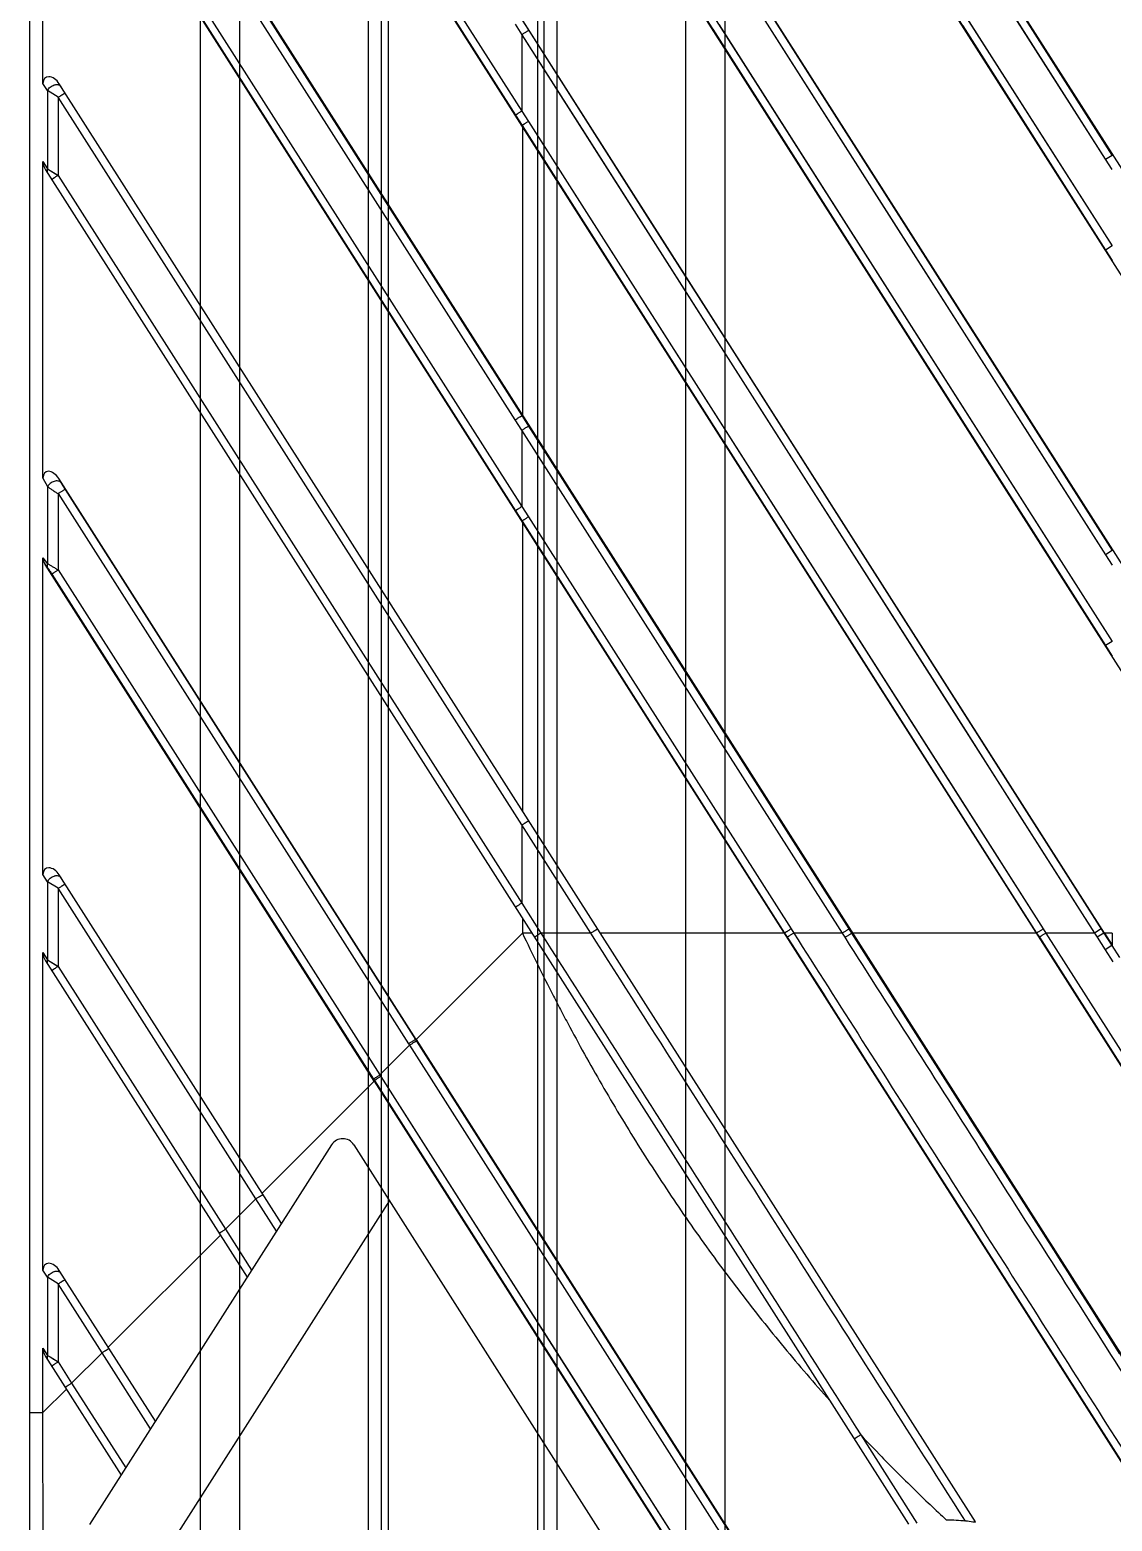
# Model space of a CAD drawing. Header units: millimetres. Extents: x 3299 to 14264, y 1863 to 5555.
# Drawn here: x 9573.9 to 9615.1, y 3482.6 to 3539.5 of the extents above; entities that cross this region are included whole.
import ezdxf

# ---------------------------------------------------------------- set-up
doc = ezdxf.new("R2010")
doc.units = ezdxf.units.MM
doc.layers.add('02___PRT_ALL_AXES', color=7, linetype='Continuous')

# ---------------------------------------------------------------- blocks, each defined once
blk = doc.blocks.new('ryfhgjmb')
at = {"color": 30, "linetype": 'Continuous', "true_color": 0xf26722}
for p, q in [((6005.128, 3342.431), (7001.628, 3342.431)), ((6005.128, 3340.931), (7001.628, 3340.931)), ((6058.086, 3336.031), (6969.27, 3336.031)), ((6058.471, 3335.531), (6968.885, 3335.531)), ((6058.471, 3329.331), (6968.885, 3329.331)), ((6058.086, 3328.831), (6969.27, 3328.831)), ((6005.128, 3323.931), (7001.628, 3323.931)), ((6005.128, 3322.431), (7001.628, 3322.431))]:
    blk.add_line(p, q, dxfattribs=at)
at = {"layer": '02___PRT_ALL_AXES', "color": 30, "linetype": 'Continuous', "true_color": 0xf26722}
for p, q in [((6968.718, 3335.271), (6027.638, 3335.271)), ((6968.718, 3329.592), (6027.638, 3329.592))]:
    blk.add_line(p, q, dxfattribs=at)
blk = doc.blocks.new('ryfh')
at = {"rotation": 90}
blk.add_blockref('ryfhgjmb', (11616.058, -2205.714), dxfattribs=at)
blk = doc.blocks.new('1111')
at = {"color": 7, "linetype": 'Continuous'}
for p, q in [((16002.781, 6714.134), (16002.781, 7051.634)), ((16003.885, 6860.558), (16096.525, 6715.143)), ((16003.365, 6857.28), (16094.127, 6714.812)), ((16003.885, 6845.483), (16086.921, 6715.143)), ((16003.365, 6842.204), (16084.523, 6714.812)), ((16044.024, 6797.516), (16021.794, 6832.413)), ((16043.772, 6797.356), (16021.527, 6832.252)), ((16043.732, 6767.861), (16003.885, 6830.407)), ((16021.54, 6828.79), (16043.772, 6793.891)), ((16021.778, 6828.95), (16044.024, 6794.051)), ((16003.365, 6827.129), (16074.919, 6714.812)), ((16003.621, 6826.767), (16021.29, 6799.032)), ((16003.858, 6826.927), (16021.527, 6799.192)), ((16021.527, 6817.176), (16043.772, 6782.28)), ((16021.794, 6817.337), (16044.024, 6782.441)), ((16003.885, 6815.332), (16067.713, 6715.143)), ((16021.275, 6787.422), (16003.858, 6814.76)), ((16021.541, 6787.583), (16004.125, 6814.921)), ((16021.54, 6813.715), (16043.772, 6778.816)), ((16021.778, 6813.875), (16044.024, 6778.976)), ((16003.28, 6800.245), (16003.28, 6812.319)), ((16003.365, 6812.053), (16065.315, 6714.812)), ((16003.621, 6811.692), (16021.29, 6783.957)), ((16003.858, 6811.852), (16021.527, 6784.117)), ((16041.53, 6801.431), (16036.754, 6808.928)), ((16028.669, 6805.972), (16035.786, 6794.808)), ((16043.772, 6797.356), (16038.883, 6805.025)), ((16021.275, 6802.497), (16021.527, 6802.101)), ((16021.541, 6802.658), (16021.794, 6802.262)), ((16021.794, 6802.262), (16043.708, 6767.861)), ((16021.794, 6802.262), (16026.476, 6794.912)), ((16028.804, 6802.313), (16033.55, 6794.862)), ((16029.046, 6802.473), (16033.795, 6795.022)), ((16031.296, 6802.422), (16038.499, 6791.114)), ((16038.328, 6802.437), (16043.772, 6793.891)), ((16038.576, 6802.597), (16044.024, 6794.051)), ((16021.527, 6802.101), (16021.527, 6799.192)), ((16021.527, 6802.101), (16043.353, 6767.861)), ((16021.527, 6802.101), (16023.911, 6798.36)), ((16044.024, 6797.516), (16041.53, 6801.431)), ((16003.455, 6799.97), (16003.28, 6800.245)), ((16003.455, 6799.97), (16003.455, 6796.992)), ((16003.858, 6799.717), (16003.455, 6799.97)), ((16038.818, 6745.424), (16003.903, 6800.229)), ((16003.858, 6799.717), (16003.858, 6796.739)), ((16021.527, 6771.983), (16003.858, 6799.717)), ((16021.29, 6799.032), (16021.54, 6798.639)), ((16021.527, 6799.192), (16021.778, 6798.799)), ((16021.54, 6798.639), (16024.099, 6794.623)), ((16021.54, 6798.639), (16041.147, 6767.861)), ((16021.552, 6798.581), (16021.54, 6798.639)), ((16021.552, 6798.581), (16021.552, 6787.601)), ((16021.778, 6798.799), (16026.848, 6790.845)), ((16021.778, 6798.799), (16041.397, 6768.022)), ((16023.911, 6798.36), (16030.844, 6787.485)), ((16003.28, 6785.197), (16003.28, 6797.267)), ((16003.28, 6797.267), (16003.455, 6796.992)), ((16043.772, 6797.356), (16044.024, 6797.516)), ((16044.024, 6796.96), (16043.772, 6797.356)), ((16003.381, 6796.953), (16036.269, 6745.33)), ((16003.455, 6796.992), (16003.553, 6796.931)), ((16003.553, 6796.931), (16003.858, 6796.739)), ((16003.553, 6796.931), (16003.615, 6796.892)), ((16003.615, 6796.892), (16003.687, 6796.847)), ((16003.687, 6796.847), (16003.769, 6796.795)), ((16003.769, 6796.795), (16003.858, 6796.739)), ((16003.858, 6796.739), (16021.527, 6769.005)), ((16026.476, 6794.912), (16031.105, 6787.646)), ((16033.55, 6794.862), (16040.92, 6783.293)), ((16033.795, 6795.022), (16038.576, 6787.522)), ((16024.099, 6794.623), (16029.206, 6786.606)), ((16035.786, 6794.808), (16040.876, 6786.822)), ((16044.024, 6794.051), (16043.772, 6793.891)), ((16043.772, 6793.891), (16044.024, 6793.495)), ((16038.499, 6791.114), (16044.024, 6782.441)), ((16026.848, 6790.845), (16032.135, 6782.552)), ((16021.552, 6787.601), (16021.541, 6787.583)), ((16021.794, 6787.187), (16021.541, 6787.583)), ((16030.844, 6787.485), (16037.923, 6776.38)), ((16031.105, 6787.646), (16038.179, 6776.541)), ((16038.576, 6787.522), (16044.024, 6778.976)), ((16021.527, 6787.025), (16021.275, 6787.422)), ((16033.744, 6767.861), (16021.527, 6787.025)), ((16021.527, 6787.025), (16021.527, 6784.117)), ((16034.002, 6768.022), (16021.794, 6787.187)), ((16029.206, 6786.606), (16034.727, 6777.938)), ((16040.876, 6786.822), (16043.772, 6782.28)), ((16003.28, 6785.197), (16003.455, 6784.877)), ((16003.455, 6784.877), (16003.455, 6781.939)), ((16003.885, 6785.181), (16003.964, 6785.038)), ((16017.501, 6763.81), (16003.885, 6785.181)), ((16004.125, 6784.771), (16017.483, 6763.803)), ((16003.858, 6784.609), (16003.858, 6781.701)), ((16003.858, 6784.609), (16017.216, 6763.641)), ((16021.527, 6784.117), (16021.778, 6783.724)), ((16021.29, 6783.957), (16021.54, 6783.564)), ((16021.54, 6783.564), (16031.543, 6767.861)), ((16021.552, 6783.506), (16021.54, 6783.564)), ((16021.552, 6783.506), (16021.552, 6772.525)), ((16021.778, 6783.724), (16031.787, 6768.021)), ((16040.92, 6783.293), (16043.772, 6778.816)), ((16032.135, 6782.552), (16038.039, 6773.29)), ((16044.024, 6782.441), (16043.772, 6782.28)), ((16003.28, 6770.094), (16003.28, 6782.168)), ((16003.28, 6782.168), (16003.455, 6781.939)), ((16003.365, 6781.903), (16003.46, 6781.78)), ((16015.907, 6762.216), (16003.365, 6781.903)), ((16043.772, 6782.28), (16044.024, 6781.885)), ((16003.621, 6781.541), (16015.882, 6762.294)), ((16003.858, 6781.701), (16016.12, 6762.454)), ((16044.024, 6778.976), (16043.772, 6778.816)), ((16043.772, 6778.816), (16044.024, 6778.42)), ((16034.727, 6777.938), (16041.147, 6767.861)), ((16037.923, 6776.38), (16040.51, 6772.321)), ((16038.179, 6776.541), (16040.765, 6772.482)), ((16038.039, 6773.29), (16041.397, 6768.022)), ((16040.51, 6772.321), (16043.353, 6767.861)), ((16040.765, 6772.482), (16043.606, 6768.022)), ((16024.155, 6767.861), (16021.527, 6771.983)), ((16021.527, 6771.983), (16021.527, 6769.005)), ((16003.455, 6769.819), (16003.28, 6770.094)), ((16012.368, 6756.79), (16003.903, 6770.078)), ((16003.455, 6769.819), (16003.455, 6766.842)), ((16003.858, 6769.567), (16003.455, 6769.819)), ((16011.398, 6757.732), (16003.858, 6769.567)), ((16003.858, 6769.567), (16003.858, 6766.589)), ((16021.527, 6769.005), (16022.256, 6767.861)), ((16021.552, 6768.431), (16021.552, 6767.861)), ((16017.501, 6763.81), (16021.552, 6767.861)), ((16021.915, 6767.861), (16021.552, 6767.861)), ((16024.155, 6767.861), (16022.256, 6767.861)), ((16031.519, 6767.861), (16024.524, 6767.861)), ((16031.519, 6767.861), (16031.543, 6767.861)), ((16031.543, 6767.861), (16031.645, 6767.701)), ((16031.645, 6767.701), (16031.827, 6767.415)), ((16031.645, 6767.701), (16052.538, 6734.906)), ((16031.787, 6768.021), (16031.89, 6767.861)), ((16033.744, 6767.861), (16031.89, 6767.861)), ((16033.846, 6767.7), (16033.744, 6767.861)), ((16034.105, 6767.861), (16034.002, 6768.022)), ((16034.634, 6767.03), (16034.105, 6767.861)), ((16056.069, 6733.385), (16034.105, 6767.861)), ((16034.128, 6767.861), (16034.105, 6767.861)), ((16041.123, 6767.861), (16034.128, 6767.861)), ((16041.123, 6767.861), (16041.147, 6767.861)), ((16041.147, 6767.861), (16041.249, 6767.701)), ((16041.147, 6767.861), (16041.249, 6767.701)), ((16041.249, 6767.701), (16044.387, 6762.774)), ((16041.397, 6768.022), (16041.499, 6767.861)), ((16043.353, 6767.861), (16041.499, 6767.861)), ((16041.499, 6767.861), (16044.64, 6762.935)), ((16043.606, 6768.022), (16043.353, 6767.861)), ((16043.353, 6767.861), (16043.456, 6767.7)), ((16043.708, 6767.861), (16043.456, 6767.7)), ((16043.456, 6767.7), (16043.758, 6767.226)), ((16043.708, 6767.861), (16043.732, 6767.861)), ((16043.708, 6767.861), (16044.01, 6767.387)), ((16044.024, 6767.861), (16043.732, 6767.861)), ((16043.732, 6767.861), (16044.028, 6767.395)), ((16003.28, 6767.116), (16003.455, 6766.842)), ((16003.28, 6755.019), (16003.28, 6767.116)), ((16031.827, 6767.415), (16032.236, 6766.773)), ((16035.027, 6766.413), (16034.634, 6767.03)), ((16044.01, 6767.387), (16043.758, 6767.226)), ((16043.758, 6767.226), (16044.049, 6766.77)), ((16044.01, 6767.387), (16044.301, 6766.931)), ((16003.381, 6766.803), (16011.064, 6754.743)), ((16003.455, 6766.842), (16003.553, 6766.78)), ((16003.553, 6766.78), (16003.858, 6766.589)), ((16003.553, 6766.78), (16003.615, 6766.741)), ((16003.615, 6766.741), (16003.687, 6766.696)), ((16003.687, 6766.696), (16003.769, 6766.645)), ((16003.769, 6766.645), (16003.858, 6766.589)), ((16003.858, 6766.589), (16010.239, 6756.573)), ((16032.236, 6766.773), (16032.473, 6766.402)), ((16032.473, 6766.402), (16033.006, 6765.565)), ((16035.248, 6766.067), (16035.027, 6766.413)), ((16035.732, 6765.307), (16035.248, 6766.067)), ((16033.006, 6765.565), (16033.307, 6765.093)), ((16035.994, 6764.895), (16035.732, 6765.307)), ((16033.307, 6765.093), (16033.64, 6764.569)), ((16036.271, 6764.46), (16035.994, 6764.895)), ((16033.64, 6764.569), (16034.016, 6763.979)), ((16036.562, 6764.003), (16036.271, 6764.46)), ((16016.12, 6762.454), (16017.252, 6763.586)), ((16017.216, 6763.641), (16017.252, 6763.586)), ((16017.252, 6763.586), (16031.673, 6740.952)), ((16017.501, 6763.81), (16017.483, 6763.803)), ((16017.483, 6763.803), (16017.518, 6763.747)), ((16017.501, 6763.81), (16031.778, 6741.398)), ((16017.518, 6763.747), (16031.783, 6741.356)), ((16017.518, 6763.747), (16022.031, 6756.664)), ((16034.016, 6763.979), (16034.442, 6763.311)), ((16036.868, 6763.523), (16036.562, 6764.003)), ((16034.442, 6763.311), (16034.909, 6762.577)), ((16037.186, 6763.024), (16036.868, 6763.523)), ((16037.509, 6762.517), (16037.186, 6763.024)), ((16016.12, 6762.454), (16016.155, 6762.399)), ((16034.909, 6762.577), (16035.401, 6761.806)), ((16037.825, 6762.021), (16037.509, 6762.517)), ((16011.634, 6757.943), (16015.907, 6762.216)), ((16015.882, 6762.294), (16015.918, 6762.239)), ((16015.918, 6762.239), (16015.907, 6762.216)), ((16015.907, 6762.216), (16031.514, 6737.718)), ((16015.918, 6762.239), (16019.571, 6756.504)), ((16015.918, 6762.239), (16031.534, 6737.726)), ((16016.155, 6762.399), (16031.443, 6738.405)), ((16016.155, 6762.399), (16019.743, 6756.768)), ((16038.124, 6761.553), (16037.825, 6762.021)), ((16035.401, 6761.806), (16035.901, 6761.021)), ((16038.406, 6761.11), (16038.124, 6761.553)), ((16035.901, 6761.021), (16036.399, 6760.239)), ((16038.681, 6760.678), (16038.406, 6761.11)), ((16036.399, 6760.239), (16036.895, 6759.461)), ((16038.958, 6760.243), (16038.681, 6760.678)), ((16039.245, 6759.792), (16038.958, 6760.243)), ((16014.281, 6759.792), (16005.058, 6745.316)), ((16015.124, 6759.792), (16035.281, 6728.153)), ((16039.542, 6759.325), (16039.245, 6759.792)), ((16036.895, 6759.461), (16037.407, 6758.657)), ((16039.842, 6758.855), (16039.542, 6759.325)), ((16037.407, 6758.657), (16037.974, 6757.767)), ((16040.134, 6758.396), (16039.842, 6758.855)), ((16040.413, 6757.959), (16040.134, 6758.396)), ((16040.682, 6757.537), (16040.413, 6757.959)), ((16016.481, 6757.663), (16006.977, 6742.745)), ((16010.239, 6756.573), (16011.398, 6757.732)), ((16012.183, 6756.499), (16011.398, 6757.732)), ((16037.974, 6757.767), (16038.614, 6756.762)), ((16040.949, 6757.117), (16040.682, 6757.537)), ((16019.743, 6756.768), (16023.331, 6751.136)), ((16041.224, 6756.686), (16040.949, 6757.117)), ((16005.767, 6752.076), (16010.041, 6756.349)), ((16010.239, 6756.573), (16011.234, 6755.01)), ((16019.571, 6756.504), (16027.159, 6744.592)), ((16022.031, 6756.664), (16031.783, 6741.356)), ((16038.614, 6756.762), (16039.3, 6755.685)), ((16041.509, 6756.239), (16041.224, 6756.686)), ((16041.798, 6755.785), (16041.509, 6756.239)), ((16039.3, 6755.685), (16039.995, 6754.594)), ((16042.081, 6755.34), (16041.798, 6755.785)), ((16042.355, 6754.91), (16042.081, 6755.34)), ((16003.455, 6754.744), (16003.28, 6755.019)), ((16003.455, 6754.744), (16003.455, 6751.766)), ((16003.858, 6754.491), (16003.455, 6754.744)), ((16005.531, 6751.865), (16003.858, 6754.491)), ((16003.858, 6754.491), (16003.858, 6751.513)), ((16007.566, 6749.252), (16003.903, 6755.003)), ((16039.995, 6754.594), (16040.684, 6753.513)), ((16042.626, 6754.484), (16042.355, 6754.91)), ((16042.908, 6754.042), (16042.626, 6754.484)), ((16043.218, 6753.556), (16042.908, 6754.042)), ((16040.684, 6753.513), (16041.374, 6752.43)), ((16043.569, 6753.005), (16043.218, 6753.556)), ((16043.946, 6752.414), (16043.569, 6753.005)), ((16041.374, 6752.43), (16042.074, 6751.331)), ((16044.309, 6751.843), (16043.946, 6752.414)), ((16003.28, 6752.041), (16003.455, 6751.766)), ((16003.28, 6749.589), (16003.28, 6752.041)), ((16003.381, 6751.727), (16006.262, 6747.205)), ((16003.455, 6751.766), (16003.553, 6751.705)), ((16003.553, 6751.705), (16003.858, 6751.513)), ((16003.553, 6751.705), (16003.615, 6751.666)), ((16003.615, 6751.666), (16003.687, 6751.621)), ((16004.372, 6750.706), (16005.531, 6751.865)), ((16007.381, 6748.962), (16005.531, 6751.865)), ((16003.687, 6751.621), (16003.769, 6751.569)), ((16003.769, 6751.569), (16003.858, 6751.513)), ((16003.858, 6751.513), (16004.372, 6750.706)), ((16023.331, 6751.136), (16031.443, 6738.405)), ((16042.074, 6751.331), (16042.794, 6750.201)), ((16004.372, 6750.706), (16006.433, 6747.473)), ((16003.28, 6749.589), (16004.174, 6750.483)), ((16042.794, 6750.201), (16043.534, 6749.039)), ((16002.781, 6749.589), (16003.28, 6749.589)), ((16003.286, 6739.934), (16003.28, 6749.589)), ((16043.534, 6749.039), (16044.25, 6747.915)), ((16034.442, 6748.736), (16036.585, 6745.373))]:
    blk.add_line(p, q, dxfattribs=at)
for centre, radius, start, end in [((16068.268, 6767.859), 24.244, 179.9949, 181.0959), ((16014.703, 6759.524), 0.5, 32.5, 147.5)]:
    blk.add_arc(centre, radius, start, end, dxfattribs=at)
for centre, major_axis, ratio, start_param, end_param in [((16003.642, 6800.08), (-0.264, 0.384), 0.642651, -1.624536, 0.752228), ((16003.642, 6797.102), (-0.264, 0.384), 0.642651, 0.752228, 1.517057), ((16003.642, 6785.005), (-0.253, 0.43), 0.601104, -1.513218, 0.79522), ((16003.642, 6782.031), (-0.278, 0.337), 0.685856, 0.694237, 1.39405), ((16003.642, 6769.929), (-0.264, 0.384), 0.642651, -1.624536, 0.752228), ((16003.642, 6766.951), (-0.264, 0.384), 0.642651, 0.752228, 1.517057), ((16003.642, 6754.854), (-0.264, 0.384), 0.642651, -1.624536, 0.752228), ((16003.642, 6751.876), (-0.264, 0.384), 0.642651, 0.752228, 1.517057)]:
    blk.add_ellipse(centre, major_axis=major_axis, ratio=ratio, start_param=start_param, end_param=end_param, dxfattribs=at)
for points, knots in [([(16021.794, 6802.262), (16021.793, 6802.262), (16021.792, 6802.261), (16021.789, 6802.26), (16021.783, 6802.257), (16021.775, 6802.253), (16021.765, 6802.247), (16021.753, 6802.24), (16021.733, 6802.229), (16021.704, 6802.211), (16021.665, 6802.187), (16021.621, 6802.16), (16021.575, 6802.131), (16021.543, 6802.111), (16021.527, 6802.101)], [0, 0, 0, 0, 0.005231, 0.012589, 0.033669, 0.063117, 0.100673, 0.146013, 0.198735, 0.324335, 0.472945, 0.63916, 0.81702, 1, 1, 1, 1]), ([(16003.455, 6799.97), (16003.466, 6799.994), (16003.494, 6800.042), (16003.553, 6800.103), (16003.625, 6800.154), (16003.692, 6800.183), (16003.747, 6800.197), (16003.799, 6800.205), (16003.849, 6800.202), (16003.894, 6800.189), (16003.923, 6800.175), (16003.947, 6800.155), (16003.96, 6800.14), (16003.965, 6800.131)], [0, 0, 0, 0, 0.126758, 0.264209, 0.406553, 0.546898, 0.614349, 0.679007, 0.797934, 0.852288, 0.903522, 0.952419, 1, 1, 1, 1]), ([(16003.858, 6799.717), (16003.875, 6799.728), (16003.908, 6799.749), (16003.95, 6799.775), (16003.982, 6799.795), (16004.004, 6799.809), (16004.025, 6799.822), (16004.044, 6799.833), (16004.062, 6799.844), (16004.078, 6799.853), (16004.092, 6799.861), (16004.103, 6799.868), (16004.111, 6799.872), (16004.117, 6799.875), (16004.12, 6799.876), (16004.122, 6799.878), (16004.124, 6799.878), (16004.125, 6799.879), (16004.126, 6799.879), (16004.126, 6799.878)], [0, 0, 0, 0, 0.192507, 0.378902, 0.467383, 0.551547, 0.630534, 0.703523, 0.769793, 0.828658, 0.879541, 0.921915, 0.955367, 0.968646, 0.979578, 0.988145, 0.994348, 0.998221, 1, 1, 1, 1]), ([(16021.527, 6799.192), (16021.512, 6799.183), (16021.483, 6799.164), (16021.44, 6799.136), (16021.401, 6799.11), (16021.366, 6799.087), (16021.34, 6799.07), (16021.323, 6799.058), (16021.313, 6799.051), (16021.304, 6799.044), (16021.298, 6799.039), (16021.293, 6799.036), (16021.29, 6799.033), (16021.29, 6799.032)], [0, 0, 0, 0, 0.186782, 0.366131, 0.532175, 0.679595, 0.803609, 0.85556, 0.900224, 0.93725, 0.966352, 0.987305, 1, 1, 1, 1]), ([(16021.778, 6798.799), (16021.763, 6798.79), (16021.733, 6798.771), (16021.691, 6798.743), (16021.651, 6798.717), (16021.617, 6798.694), (16021.591, 6798.677), (16021.574, 6798.665), (16021.563, 6798.657), (16021.555, 6798.651), (16021.548, 6798.646), (16021.543, 6798.642), (16021.541, 6798.64), (16021.54, 6798.639)], [0, 0, 0, 0, 0.186765, 0.36611, 0.532157, 0.679586, 0.803609, 0.855564, 0.900231, 0.937259, 0.966361, 0.987311, 1, 1, 1, 1]), ([(16003.455, 6796.992), (16003.449, 6796.978), (16003.44, 6796.95), (16003.436, 6796.906), (16003.441, 6796.866), (16003.452, 6796.842), (16003.459, 6796.831)], [0, 0, 0, 0, 0.277177, 0.533061, 0.771506, 1, 1, 1, 1]), ([(16003.858, 6796.739), (16003.842, 6796.729), (16003.811, 6796.709), (16003.766, 6796.68), (16003.731, 6796.657), (16003.705, 6796.64), (16003.688, 6796.628), (16003.673, 6796.618), (16003.659, 6796.608), (16003.647, 6796.6), (16003.637, 6796.593), (16003.631, 6796.588), (16003.626, 6796.585), (16003.624, 6796.583), (16003.622, 6796.581), (16003.621, 6796.58), (16003.62, 6796.579), (16003.62, 6796.578), (16003.62, 6796.578)], [0, 0, 0, 0, 0.196965, 0.385213, 0.557811, 0.636283, 0.708546, 0.773962, 0.831919, 0.88191, 0.923472, 0.956239, 0.969238, 0.979938, 0.988324, 0.994402, 0.99821, 1, 1, 1, 1]), ([(16021.275, 6787.422), (16021.291, 6787.432), (16021.322, 6787.452), (16021.369, 6787.481), (16021.412, 6787.508), (16021.451, 6787.532), (16021.481, 6787.549), (16021.501, 6787.561), (16021.513, 6787.568), (16021.523, 6787.574), (16021.531, 6787.578), (16021.536, 6787.581), (16021.54, 6787.582), (16021.541, 6787.583), (16021.541, 6787.583)], [0, 0, 0, 0, 0.18298, 0.36084, 0.527055, 0.675665, 0.801265, 0.853987, 0.899327, 0.936883, 0.966331, 0.987411, 0.994769, 1, 1, 1, 1]), ([(16021.527, 6787.025), (16021.543, 6787.036), (16021.575, 6787.056), (16021.621, 6787.085), (16021.665, 6787.112), (16021.704, 6787.136), (16021.733, 6787.153), (16021.753, 6787.165), (16021.765, 6787.172), (16021.775, 6787.178), (16021.783, 6787.182), (16021.789, 6787.185), (16021.792, 6787.186), (16021.793, 6787.186), (16021.794, 6787.187)], [0, 0, 0, 0, 0.18298, 0.36084, 0.527055, 0.675665, 0.801265, 0.853987, 0.899327, 0.936883, 0.966331, 0.987411, 0.994769, 1, 1, 1, 1]), ([(16003.964, 6785.038), (16003.958, 6785.045), (16003.944, 6785.058), (16003.92, 6785.074), (16003.89, 6785.085), (16003.846, 6785.095), (16003.782, 6785.095), (16003.704, 6785.078), (16003.626, 6785.045), (16003.555, 6784.998), (16003.496, 6784.942), (16003.466, 6784.899), (16003.455, 6784.877)], [0, 0, 0, 0, 0.045713, 0.093827, 0.145197, 0.200355, 0.321964, 0.456539, 0.598535, 0.740949, 0.876692, 1, 1, 1, 1]), ([(16003.455, 6784.877), (16003.468, 6784.868), (16003.494, 6784.849), (16003.536, 6784.82), (16003.583, 6784.788), (16003.633, 6784.754), (16003.687, 6784.719), (16003.762, 6784.67), (16003.819, 6784.634), (16003.858, 6784.609)], [0, 0, 0, 0, 0.093828, 0.200628, 0.318136, 0.444256, 0.577126, 0.71505, 1, 1, 1, 1]), ([(16004.125, 6784.771), (16004.124, 6784.77), (16004.123, 6784.77), (16004.12, 6784.769), (16004.114, 6784.766), (16004.106, 6784.762), (16004.096, 6784.756), (16004.084, 6784.749), (16004.064, 6784.737), (16004.035, 6784.72), (16003.996, 6784.696), (16003.952, 6784.669), (16003.906, 6784.64), (16003.874, 6784.62), (16003.858, 6784.609)], [0, 0, 0, 0, 0.005231, 0.012589, 0.033669, 0.063117, 0.100673, 0.146013, 0.198735, 0.324335, 0.472945, 0.63916, 0.81702, 1, 1, 1, 1]), ([(16003.964, 6785.038), (16003.975, 6785.017), (16004, 6784.974), (16004.039, 6784.908), (16004.081, 6784.84), (16004.11, 6784.794), (16004.125, 6784.771)], [0, 0, 0, 0, 0.226755, 0.475744, 0.735416, 1, 1, 1, 1]), ([(16021.527, 6784.117), (16021.512, 6784.107), (16021.483, 6784.089), (16021.44, 6784.061), (16021.401, 6784.035), (16021.366, 6784.012), (16021.34, 6783.995), (16021.323, 6783.983), (16021.313, 6783.975), (16021.304, 6783.969), (16021.298, 6783.964), (16021.293, 6783.96), (16021.29, 6783.958), (16021.29, 6783.957)], [0, 0, 0, 0, 0.186782, 0.366131, 0.532175, 0.679595, 0.803609, 0.85556, 0.900224, 0.93725, 0.966352, 0.987305, 1, 1, 1, 1]), ([(16021.778, 6783.724), (16021.763, 6783.714), (16021.733, 6783.695), (16021.691, 6783.668), (16021.651, 6783.642), (16021.617, 6783.619), (16021.591, 6783.601), (16021.574, 6783.589), (16021.563, 6783.582), (16021.555, 6783.576), (16021.548, 6783.571), (16021.543, 6783.567), (16021.541, 6783.565), (16021.54, 6783.564)], [0, 0, 0, 0, 0.186765, 0.36611, 0.532157, 0.679586, 0.803609, 0.855564, 0.900231, 0.937259, 0.966361, 0.987311, 1, 1, 1, 1]), ([(16003.455, 6781.939), (16003.45, 6781.925), (16003.443, 6781.897), (16003.44, 6781.855), (16003.445, 6781.815), (16003.454, 6781.791), (16003.46, 6781.78)], [0, 0, 0, 0, 0.271855, 0.527736, 0.769173, 1, 1, 1, 1]), ([(16003.455, 6781.939), (16003.468, 6781.933), (16003.495, 6781.918), (16003.537, 6781.895), (16003.584, 6781.867), (16003.635, 6781.838), (16003.689, 6781.806), (16003.763, 6781.76), (16003.82, 6781.725), (16003.858, 6781.701)], [0, 0, 0, 0, 0.090397, 0.195428, 0.312456, 0.43902, 0.572905, 0.712149, 1, 1, 1, 1]), ([(16003.46, 6781.78), (16003.466, 6781.772), (16003.478, 6781.755), (16003.504, 6781.718), (16003.538, 6781.668), (16003.579, 6781.606), (16003.607, 6781.563), (16003.621, 6781.541)], [0, 0, 0, 0, 0.103408, 0.218747, 0.468859, 0.73184, 1, 1, 1, 1]), ([(16003.858, 6781.701), (16003.843, 6781.691), (16003.814, 6781.673), (16003.771, 6781.645), (16003.732, 6781.619), (16003.697, 6781.596), (16003.671, 6781.578), (16003.654, 6781.566), (16003.644, 6781.559), (16003.635, 6781.553), (16003.629, 6781.548), (16003.624, 6781.544), (16003.621, 6781.542), (16003.621, 6781.541)], [0, 0, 0, 0, 0.186782, 0.366131, 0.532175, 0.679595, 0.803609, 0.85556, 0.900224, 0.93725, 0.966352, 0.987305, 1, 1, 1, 1]), ([(16021.527, 6771.983), (16021.544, 6771.993), (16021.577, 6772.015), (16021.619, 6772.041), (16021.651, 6772.06), (16021.673, 6772.074), (16021.694, 6772.087), (16021.713, 6772.099), (16021.731, 6772.109), (16021.747, 6772.119), (16021.761, 6772.127), (16021.772, 6772.133), (16021.78, 6772.138), (16021.786, 6772.14), (16021.789, 6772.142), (16021.791, 6772.143), (16021.793, 6772.144), (16021.794, 6772.144), (16021.795, 6772.144), (16021.795, 6772.144)], [0, 0, 0, 0, 0.192507, 0.378902, 0.467383, 0.551547, 0.630534, 0.703523, 0.769793, 0.828658, 0.87954, 0.921915, 0.955367, 0.968646, 0.979578, 0.988145, 0.994348, 0.998221, 1, 1, 1, 1]), ([(16003.455, 6769.819), (16003.466, 6769.844), (16003.494, 6769.891), (16003.553, 6769.953), (16003.625, 6770.003), (16003.692, 6770.032), (16003.747, 6770.047), (16003.799, 6770.054), (16003.849, 6770.052), (16003.894, 6770.038), (16003.923, 6770.024), (16003.947, 6770.005), (16003.96, 6769.989), (16003.965, 6769.981)], [0, 0, 0, 0, 0.126758, 0.264209, 0.406553, 0.546898, 0.614349, 0.679007, 0.797934, 0.852288, 0.903522, 0.952419, 1, 1, 1, 1]), ([(16003.858, 6769.567), (16003.875, 6769.577), (16003.908, 6769.599), (16003.95, 6769.624), (16003.982, 6769.644), (16004.004, 6769.658), (16004.025, 6769.671), (16004.044, 6769.683), (16004.062, 6769.693), (16004.078, 6769.703), (16004.092, 6769.711), (16004.103, 6769.717), (16004.111, 6769.721), (16004.117, 6769.724), (16004.12, 6769.726), (16004.122, 6769.727), (16004.124, 6769.728), (16004.125, 6769.728), (16004.126, 6769.728), (16004.126, 6769.728)], [0, 0, 0, 0, 0.192507, 0.378902, 0.467383, 0.551547, 0.630534, 0.703523, 0.769793, 0.828658, 0.879541, 0.921915, 0.955367, 0.968646, 0.979578, 0.988145, 0.994348, 0.998221, 1, 1, 1, 1]), ([(16021.527, 6769.005), (16021.511, 6768.995), (16021.48, 6768.975), (16021.435, 6768.945), (16021.4, 6768.922), (16021.374, 6768.905), (16021.357, 6768.893), (16021.341, 6768.883), (16021.328, 6768.873), (16021.316, 6768.865), (16021.306, 6768.858), (16021.3, 6768.853), (16021.295, 6768.85), (16021.293, 6768.848), (16021.291, 6768.846), (16021.29, 6768.845), (16021.289, 6768.844), (16021.289, 6768.844), (16021.289, 6768.844)], [0, 0, 0, 0, 0.196965, 0.385213, 0.557811, 0.636283, 0.708546, 0.773962, 0.831919, 0.88191, 0.923472, 0.956239, 0.969238, 0.979938, 0.988324, 0.994402, 0.99821, 1, 1, 1, 1]), ([(16021.552, 6767.861), (16021.742, 6767.458), (16022.129, 6766.655), (16022.631, 6765.659), (16023.042, 6764.868), (16023.459, 6764.081), (16023.993, 6763.103), (16024.654, 6761.94), (16025.336, 6760.789), (16026.038, 6759.651), (16027.001, 6758.15), (16028.255, 6756.307), (16029.842, 6754.153), (16031.508, 6752.06), (16032.672, 6750.708), (16033.266, 6750.043)], [0, 0, 0, 0, 0.062493, 0.12499, 0.15624, 0.18749, 0.249988, 0.312486, 0.374985, 0.437486, 0.499988, 0.624988, 0.74999, 0.874994, 1, 1, 1, 1]), ([(16022.256, 6767.861), (16022.24, 6767.851), (16022.209, 6767.831), (16022.164, 6767.802), (16022.129, 6767.778), (16022.103, 6767.761), (16022.086, 6767.75), (16022.07, 6767.739), (16022.057, 6767.73), (16022.045, 6767.721), (16022.035, 6767.714), (16022.028, 6767.709), (16022.024, 6767.706), (16022.022, 6767.704), (16022.02, 6767.703), (16022.019, 6767.701), (16022.018, 6767.701), (16022.018, 6767.7), (16022.018, 6767.7)], [0, 0, 0, 0, 0.196914, 0.385151, 0.557764, 0.636251, 0.708531, 0.773964, 0.831939, 0.881945, 0.923519, 0.956294, 0.969294, 0.979993, 0.988376, 0.994447, 0.998242, 1, 1, 1, 1]), ([(16022.256, 6767.861), (16024.287, 6764.674), (16028.35, 6758.299), (16032.411, 6751.924), (16034.442, 6748.736)], [0, 0, 0, 0, 0.499959, 1, 1, 1, 1]), ([(16024.155, 6767.861), (16024.171, 6767.872), (16024.205, 6767.893), (16024.246, 6767.919), (16024.278, 6767.938), (16024.3, 6767.952), (16024.321, 6767.965), (16024.34, 6767.977), (16024.358, 6767.987), (16024.373, 6767.997), (16024.387, 6768.005), (16024.397, 6768.01), (16024.404, 6768.014), (16024.408, 6768.017), (16024.412, 6768.019), (16024.415, 6768.02), (16024.417, 6768.021), (16024.419, 6768.022), (16024.42, 6768.022), (16024.421, 6768.022), (16024.421, 6768.022)], [0, 0, 0, 0, 0.192835, 0.379398, 0.467916, 0.55209, 0.631067, 0.70403, 0.770263, 0.829083, 0.879917, 0.922241, 0.940077, 0.955642, 0.968895, 0.9798, 0.988337, 0.994505, 0.998327, 1, 1, 1, 1]), ([(16038.435, 6745.449), (16036.055, 6749.184), (16031.295, 6756.656), (16026.535, 6764.126), (16024.155, 6767.861)], [0, 0, 0, 0, 0.500027, 1, 1, 1, 1]), ([(16031.787, 6768.021), (16031.772, 6768.012), (16031.742, 6767.992), (16031.699, 6767.964), (16031.658, 6767.938), (16031.623, 6767.915), (16031.596, 6767.898), (16031.578, 6767.886), (16031.568, 6767.878), (16031.559, 6767.872), (16031.552, 6767.867), (16031.547, 6767.864), (16031.544, 6767.862), (16031.543, 6767.861)], [0, 0, 0, 0, 0.18605, 0.365172, 0.531339, 0.679084, 0.803475, 0.855593, 0.90039, 0.937498, 0.966619, 0.987504, 1, 1, 1, 1]), ([(16031.89, 6767.861), (16031.874, 6767.851), (16031.844, 6767.832), (16031.801, 6767.804), (16031.761, 6767.778), (16031.725, 6767.755), (16031.698, 6767.737), (16031.681, 6767.725), (16031.67, 6767.718), (16031.661, 6767.712), (16031.654, 6767.707), (16031.649, 6767.704), (16031.646, 6767.702), (16031.645, 6767.701)], [0, 0, 0, 0, 0.186042, 0.365161, 0.53133, 0.679077, 0.803472, 0.855592, 0.90039, 0.9375, 0.966621, 0.987505, 1, 1, 1, 1]), ([(16031.89, 6767.861), (16033.632, 6765.127), (16036.245, 6761.026), (16039.729, 6755.558), (16042.342, 6751.457), (16044.954, 6747.355), (16048.436, 6741.888), (16051.048, 6737.787), (16052.788, 6735.054)], [0, 0, 0, 0, 0.250021, 0.375037, 0.500053, 0.625064, 0.750065, 1, 1, 1, 1]), ([(16033.744, 6767.861), (16033.759, 6767.871), (16033.79, 6767.891), (16033.836, 6767.92), (16033.878, 6767.946), (16033.916, 6767.97), (16033.944, 6767.987), (16033.964, 6767.999), (16033.975, 6768.006), (16033.985, 6768.012), (16033.993, 6768.017), (16033.998, 6768.02), (16034.001, 6768.021), (16034.002, 6768.022)], [0, 0, 0, 0, 0.184159, 0.362546, 0.528808, 0.677153, 0.802341, 0.854845, 0.899978, 0.93735, 0.966638, 0.987577, 1, 1, 1, 1]), ([(16033.846, 6767.7), (16033.862, 6767.71), (16033.893, 6767.73), (16033.938, 6767.759), (16033.981, 6767.785), (16034.019, 6767.809), (16034.047, 6767.826), (16034.066, 6767.838), (16034.078, 6767.845), (16034.087, 6767.851), (16034.095, 6767.856), (16034.101, 6767.859), (16034.104, 6767.861), (16034.105, 6767.861)], [0, 0, 0, 0, 0.184166, 0.362557, 0.52882, 0.677163, 0.802349, 0.854851, 0.899983, 0.937353, 0.966641, 0.987579, 1, 1, 1, 1]), ([(16055.816, 6733.211), (16053.986, 6736.084), (16051.241, 6740.394), (16047.58, 6746.142), (16044.834, 6750.454), (16042.088, 6754.766), (16039.341, 6759.078), (16036.594, 6763.389), (16034.762, 6766.263), (16033.846, 6767.7)], [0, 0, 0, 0, 0.249912, 0.374911, 0.499924, 0.624944, 0.749965, 0.874985, 1, 1, 1, 1]), ([(16041.397, 6768.022), (16041.367, 6768.002), (16041.322, 6767.974), (16041.266, 6767.938), (16041.229, 6767.914), (16041.198, 6767.894), (16041.174, 6767.879), (16041.158, 6767.868), (16041.15, 6767.863), (16041.147, 6767.861)], [0, 0, 0, 0, 0.364136, 0.530373, 0.678392, 0.803129, 0.900342, 0.966721, 1, 1, 1, 1]), ([(16041.499, 6767.861), (16041.469, 6767.842), (16041.425, 6767.813), (16041.368, 6767.777), (16041.331, 6767.754), (16041.3, 6767.734), (16041.276, 6767.718), (16041.26, 6767.708), (16041.252, 6767.702), (16041.249, 6767.701)], [0, 0, 0, 0, 0.364125, 0.530362, 0.678384, 0.803125, 0.900341, 0.966721, 1, 1, 1, 1]), ([(16044.028, 6767.395), (16044.026, 6767.393), (16044.02, 6767.389), (16044.014, 6767.387), (16044.01, 6767.387)], [0, 0, 0, 0, 0.49177, 1, 1, 1, 1]), ([(16003.455, 6766.842), (16003.449, 6766.827), (16003.44, 6766.799), (16003.436, 6766.756), (16003.441, 6766.715), (16003.452, 6766.691), (16003.459, 6766.68)], [0, 0, 0, 0, 0.277177, 0.533061, 0.771506, 1, 1, 1, 1]), ([(16003.858, 6766.589), (16003.842, 6766.579), (16003.811, 6766.559), (16003.766, 6766.529), (16003.731, 6766.506), (16003.705, 6766.489), (16003.688, 6766.477), (16003.673, 6766.467), (16003.659, 6766.457), (16003.647, 6766.449), (16003.637, 6766.442), (16003.631, 6766.437), (16003.626, 6766.434), (16003.624, 6766.432), (16003.622, 6766.43), (16003.621, 6766.429), (16003.62, 6766.428), (16003.62, 6766.428), (16003.62, 6766.427)], [0, 0, 0, 0, 0.196965, 0.385213, 0.557811, 0.636283, 0.708546, 0.773962, 0.831919, 0.88191, 0.923472, 0.956239, 0.969238, 0.979938, 0.988324, 0.994402, 0.99821, 1, 1, 1, 1]), ([(16017.483, 6763.803), (16017.482, 6763.802), (16017.481, 6763.802), (16017.478, 6763.801), (16017.473, 6763.798), (16017.464, 6763.794), (16017.454, 6763.788), (16017.442, 6763.781), (16017.422, 6763.769), (16017.393, 6763.752), (16017.354, 6763.728), (16017.31, 6763.701), (16017.264, 6763.672), (16017.232, 6763.652), (16017.216, 6763.641)], [0, 0, 0, 0, 0.005231, 0.012589, 0.033669, 0.063117, 0.100673, 0.146013, 0.198735, 0.324335, 0.472945, 0.63916, 0.81702, 1, 1, 1, 1]), ([(16017.518, 6763.747), (16017.518, 6763.747), (16017.517, 6763.746), (16017.513, 6763.745), (16017.508, 6763.742), (16017.5, 6763.738), (16017.49, 6763.732), (16017.478, 6763.725), (16017.457, 6763.713), (16017.428, 6763.696), (16017.389, 6763.672), (16017.346, 6763.645), (16017.299, 6763.616), (16017.268, 6763.596), (16017.252, 6763.586)], [0, 0, 0, 0, 0.005231, 0.012589, 0.033669, 0.063117, 0.100673, 0.146013, 0.198735, 0.324335, 0.472945, 0.63916, 0.81702, 1, 1, 1, 1]), ([(16016.12, 6762.454), (16016.105, 6762.444), (16016.075, 6762.425), (16016.033, 6762.398), (16015.994, 6762.372), (16015.959, 6762.349), (16015.933, 6762.331), (16015.916, 6762.319), (16015.906, 6762.312), (16015.897, 6762.306), (16015.89, 6762.301), (16015.886, 6762.297), (16015.883, 6762.295), (16015.882, 6762.294)], [0, 0, 0, 0, 0.186782, 0.366131, 0.532175, 0.679595, 0.803609, 0.85556, 0.900224, 0.93725, 0.966352, 0.987305, 1, 1, 1, 1]), ([(16016.155, 6762.399), (16016.14, 6762.389), (16016.111, 6762.37), (16016.068, 6762.342), (16016.029, 6762.317), (16015.994, 6762.293), (16015.968, 6762.276), (16015.951, 6762.264), (16015.941, 6762.257), (16015.932, 6762.25), (16015.926, 6762.245), (16015.921, 6762.242), (16015.918, 6762.24), (16015.918, 6762.239)], [0, 0, 0, 0, 0.186782, 0.366132, 0.532176, 0.679598, 0.803612, 0.855563, 0.900227, 0.937253, 0.966355, 0.987307, 1, 1, 1, 1]), ([(16011.398, 6757.732), (16011.415, 6757.743), (16011.448, 6757.764), (16011.489, 6757.79), (16011.521, 6757.809), (16011.544, 6757.823), (16011.565, 6757.836), (16011.584, 6757.848), (16011.602, 6757.858), (16011.618, 6757.868), (16011.631, 6757.876), (16011.643, 6757.882), (16011.651, 6757.887), (16011.656, 6757.889), (16011.66, 6757.891), (16011.662, 6757.892), (16011.664, 6757.893), (16011.665, 6757.893), (16011.666, 6757.893), (16011.666, 6757.893)], [0, 0, 0, 0, 0.192507, 0.378902, 0.467383, 0.551547, 0.630534, 0.703523, 0.769793, 0.828658, 0.87954, 0.921915, 0.955367, 0.968646, 0.979578, 0.988145, 0.994348, 0.998221, 1, 1, 1, 1]), ([(16010.239, 6756.573), (16010.223, 6756.563), (16010.192, 6756.543), (16010.147, 6756.514), (16010.112, 6756.49), (16010.086, 6756.473), (16010.069, 6756.462), (16010.053, 6756.451), (16010.04, 6756.442), (16010.028, 6756.433), (16010.018, 6756.426), (16010.011, 6756.421), (16010.007, 6756.418), (16010.005, 6756.416), (16010.003, 6756.414), (16010.002, 6756.413), (16010.001, 6756.412), (16010.001, 6756.412), (16010.001, 6756.412)], [0, 0, 0, 0, 0.196965, 0.385213, 0.557811, 0.636283, 0.708546, 0.773962, 0.831919, 0.88191, 0.923472, 0.956239, 0.969238, 0.979938, 0.988324, 0.994402, 0.99821, 1, 1, 1, 1]), ([(16003.455, 6754.744), (16003.466, 6754.768), (16003.494, 6754.816), (16003.553, 6754.877), (16003.625, 6754.927), (16003.692, 6754.957), (16003.747, 6754.971), (16003.799, 6754.978), (16003.849, 6754.976), (16003.894, 6754.963), (16003.923, 6754.948), (16003.947, 6754.929), (16003.96, 6754.914), (16003.965, 6754.905)], [0, 0, 0, 0, 0.126758, 0.264209, 0.406553, 0.546898, 0.614349, 0.679007, 0.797934, 0.852288, 0.903522, 0.952419, 1, 1, 1, 1]), ([(16003.858, 6754.491), (16003.875, 6754.502), (16003.908, 6754.523), (16003.95, 6754.549), (16003.982, 6754.569), (16004.004, 6754.583), (16004.025, 6754.595), (16004.044, 6754.607), (16004.062, 6754.618), (16004.078, 6754.627), (16004.092, 6754.635), (16004.103, 6754.642), (16004.111, 6754.646), (16004.117, 6754.649), (16004.12, 6754.65), (16004.122, 6754.651), (16004.124, 6754.652), (16004.125, 6754.652), (16004.126, 6754.652), (16004.126, 6754.652)], [0, 0, 0, 0, 0.192507, 0.378902, 0.467383, 0.551547, 0.630534, 0.703523, 0.769793, 0.828658, 0.879541, 0.921915, 0.955367, 0.968646, 0.979578, 0.988145, 0.994348, 0.998221, 1, 1, 1, 1]), ([(16003.455, 6751.766), (16003.449, 6751.752), (16003.44, 6751.723), (16003.436, 6751.68), (16003.441, 6751.64), (16003.452, 6751.616), (16003.459, 6751.605)], [0, 0, 0, 0, 0.277177, 0.533061, 0.771506, 1, 1, 1, 1]), ([(16005.531, 6751.865), (16005.548, 6751.876), (16005.581, 6751.897), (16005.623, 6751.923), (16005.655, 6751.943), (16005.677, 6751.957), (16005.698, 6751.969), (16005.717, 6751.981), (16005.735, 6751.992), (16005.751, 6752.001), (16005.765, 6752.009), (16005.776, 6752.016), (16005.784, 6752.02), (16005.79, 6752.023), (16005.793, 6752.024), (16005.795, 6752.025), (16005.797, 6752.026), (16005.798, 6752.026), (16005.799, 6752.026), (16005.799, 6752.026)], [0, 0, 0, 0, 0.192507, 0.378902, 0.467383, 0.551547, 0.630534, 0.703523, 0.769793, 0.828658, 0.87954, 0.921915, 0.955367, 0.968646, 0.979578, 0.988145, 0.994348, 0.998221, 1, 1, 1, 1]), ([(16003.858, 6751.513), (16003.842, 6751.503), (16003.811, 6751.483), (16003.766, 6751.454), (16003.731, 6751.431), (16003.705, 6751.414), (16003.688, 6751.402), (16003.673, 6751.391), (16003.659, 6751.382), (16003.647, 6751.374), (16003.637, 6751.367), (16003.631, 6751.362), (16003.626, 6751.358), (16003.624, 6751.356), (16003.622, 6751.355), (16003.621, 6751.354), (16003.62, 6751.353), (16003.62, 6751.352), (16003.62, 6751.352)], [0, 0, 0, 0, 0.196965, 0.385213, 0.557811, 0.636283, 0.708546, 0.773962, 0.831919, 0.88191, 0.923472, 0.956239, 0.969238, 0.979938, 0.988324, 0.994402, 0.99821, 1, 1, 1, 1]), ([(16004.372, 6750.706), (16004.356, 6750.696), (16004.325, 6750.676), (16004.28, 6750.647), (16004.245, 6750.624), (16004.219, 6750.607), (16004.202, 6750.595), (16004.187, 6750.584), (16004.173, 6750.575), (16004.161, 6750.567), (16004.152, 6750.56), (16004.145, 6750.555), (16004.141, 6750.551), (16004.138, 6750.549), (16004.136, 6750.548), (16004.135, 6750.547), (16004.134, 6750.546), (16004.134, 6750.545), (16004.134, 6750.545)], [0, 0, 0, 0, 0.196965, 0.385213, 0.557811, 0.636283, 0.708546, 0.773962, 0.831919, 0.88191, 0.923472, 0.956239, 0.969238, 0.979938, 0.988324, 0.994402, 0.99821, 1, 1, 1, 1]), ([(16034.442, 6748.736), (16034.426, 6748.726), (16034.395, 6748.706), (16034.356, 6748.681), (16034.327, 6748.662), (16034.306, 6748.649), (16034.287, 6748.637), (16034.27, 6748.626), (16034.254, 6748.616), (16034.239, 6748.607), (16034.229, 6748.601), (16034.221, 6748.596), (16034.216, 6748.593), (16034.212, 6748.59), (16034.208, 6748.588), (16034.205, 6748.586), (16034.202, 6748.584), (16034.201, 6748.583), (16034.199, 6748.583), (16034.199, 6748.582), (16034.198, 6748.582), (16034.198, 6748.582), (16034.198, 6748.582), (16034.197, 6748.581), (16034.197, 6748.581)], [0, 0, 0, 0, 0.196907, 0.385286, 0.474052, 0.558133, 0.63675, 0.70916, 0.774714, 0.832793, 0.882881, 0.904778, 0.924503, 0.942016, 0.957281, 0.97026, 0.980918, 0.989231, 0.992504, 0.995186, 0.997276, 0.998774, 0.999678, 1, 1, 1, 1]), ([(16034.442, 6748.736), (16034.706, 6748.456), (16035.172, 6747.969), (16035.847, 6747.285), (16036.667, 6746.473), (16037.294, 6745.876), (16037.716, 6745.483)], [0, 0, 0, 0, 0.25, 0.437502, 0.625004, 1, 1, 1, 1]), ([(16038.434, 6745.449), (16038.315, 6745.461), (16038.076, 6745.479), (16037.836, 6745.484), (16037.716, 6745.483)], [0, 0, 0, 0, 0.50001, 1, 1, 1, 1]), ([(16038.813, 6745.397), (16038.782, 6745.402), (16038.656, 6745.422), (16038.529, 6745.439), (16038.434, 6745.449)], [0, 0, 0, 0, 0.250064, 1, 1, 1, 1])]:
    blk.add_open_spline(points, degree=3, knots=knots, dxfattribs=at)
blk = doc.blocks.new('*U162')
blk.add_blockref('1111', (-16308.281, -6888.884))
blk = doc.blocks.new('*U163')
at = {"color": 0, "linetype": 'ByBlock', "lineweight": -2, "transparency": 16777216}
blk.add_blockref('*U162', (0, 337.5), dxfattribs=at)

msp = doc.modelspace()

# ---------------------------------------------------------------- block references
for name, p in [('*U163', (9879.37292, 3288.5531)), ('ryfh', (1306.74628, -675.91128))]:
    msp.add_blockref(name, p)

doc.saveas('drawing.dxf')
